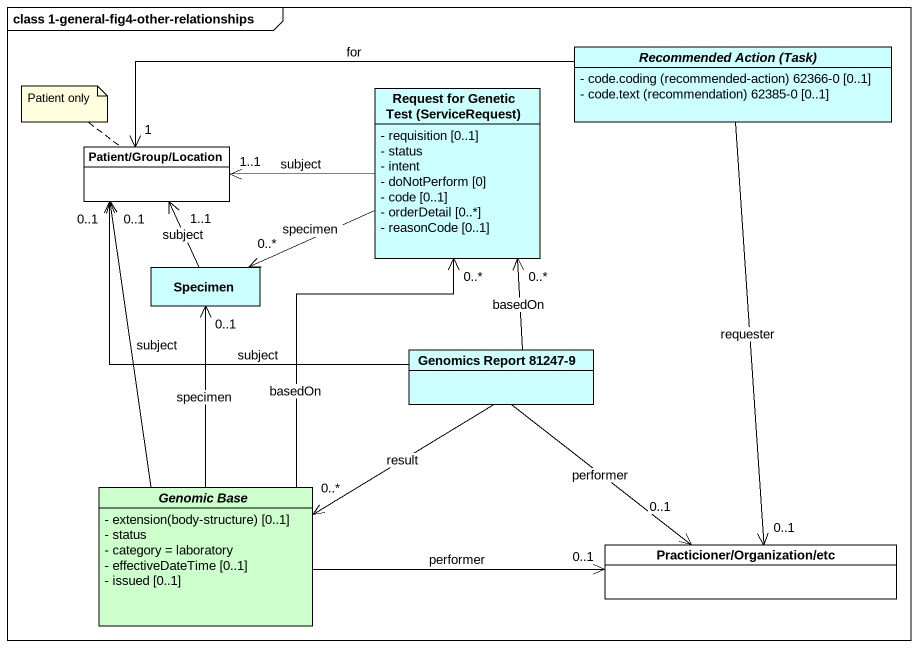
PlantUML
@startuml
mainframe class 1-general-fig4-other-relationships
hide circle
hide empty members
skinparam classAttributeIconSize 0
abstract class "Recommended Action (Task)" as Recommended_Action_Task #CCFFFF {
  {field} - code.coding (recommended-action) 62366-0 [0..1]
  {field} - code.text (recommendation) 62385-0 [0..1]
}
class "Request for Genetic Test (ServiceRequest)" as Request_for_Genetic_Test #CCFFFF {
  - requisition [0..1]
  - status
  - intent
  - doNotPerform [0]
  - code [0..1]
  - orderDetail [0..*]
  - reasonCode [0..1]
}
class "Patient/Group/Location" as Patient_Group_Location #FFFFFF
class Specimen #CCFFFF
class "Genomics Report 81247-9" as Genomics_Report_81247_9 #CCFFFF
abstract class "Genomic Base" as Genomic_Base #CCFFCC {
  {field} - extension(body-structure) [0..1]
  - status
  - category = laboratory
  - effectiveDateTime [0..1]
  - issued [0..1]
}
class "Practicioner/Organization/etc" as Practicioner_Organization #FFFFFF
Recommended_Action_Task -left-> "1" Patient_Group_Location : for
Recommended_Action_Task --> "0..1" Practicioner_Organization : requester
Request_for_Genetic_Test -left-> "1..1" Patient_Group_Location : subject
Request_for_Genetic_Test -left-> "0..*" Specimen : specimen
Specimen -up-> "1..1" Patient_Group_Location : subject
Genomics_Report_81247_9 -up-> "0..*" Request_for_Genetic_Test : basedOn
Genomics_Report_81247_9 -left-> "0..1" Patient_Group_Location : subject
Genomics_Report_81247_9 --> "0..*" Genomic_Base : result
Genomics_Report_81247_9 --> "0..1" Practicioner_Organization : performer
Genomic_Base -up-> "0..*" Request_for_Genetic_Test : basedOn
Genomic_Base -up-> "0..1" Patient_Group_Location : subject
Genomic_Base -up-> "0..1" Specimen : specimen
Genomic_Base -right-> "0..1" Practicioner_Organization : performer
note top of Patient_Group_Location : Patient only
@enduml
